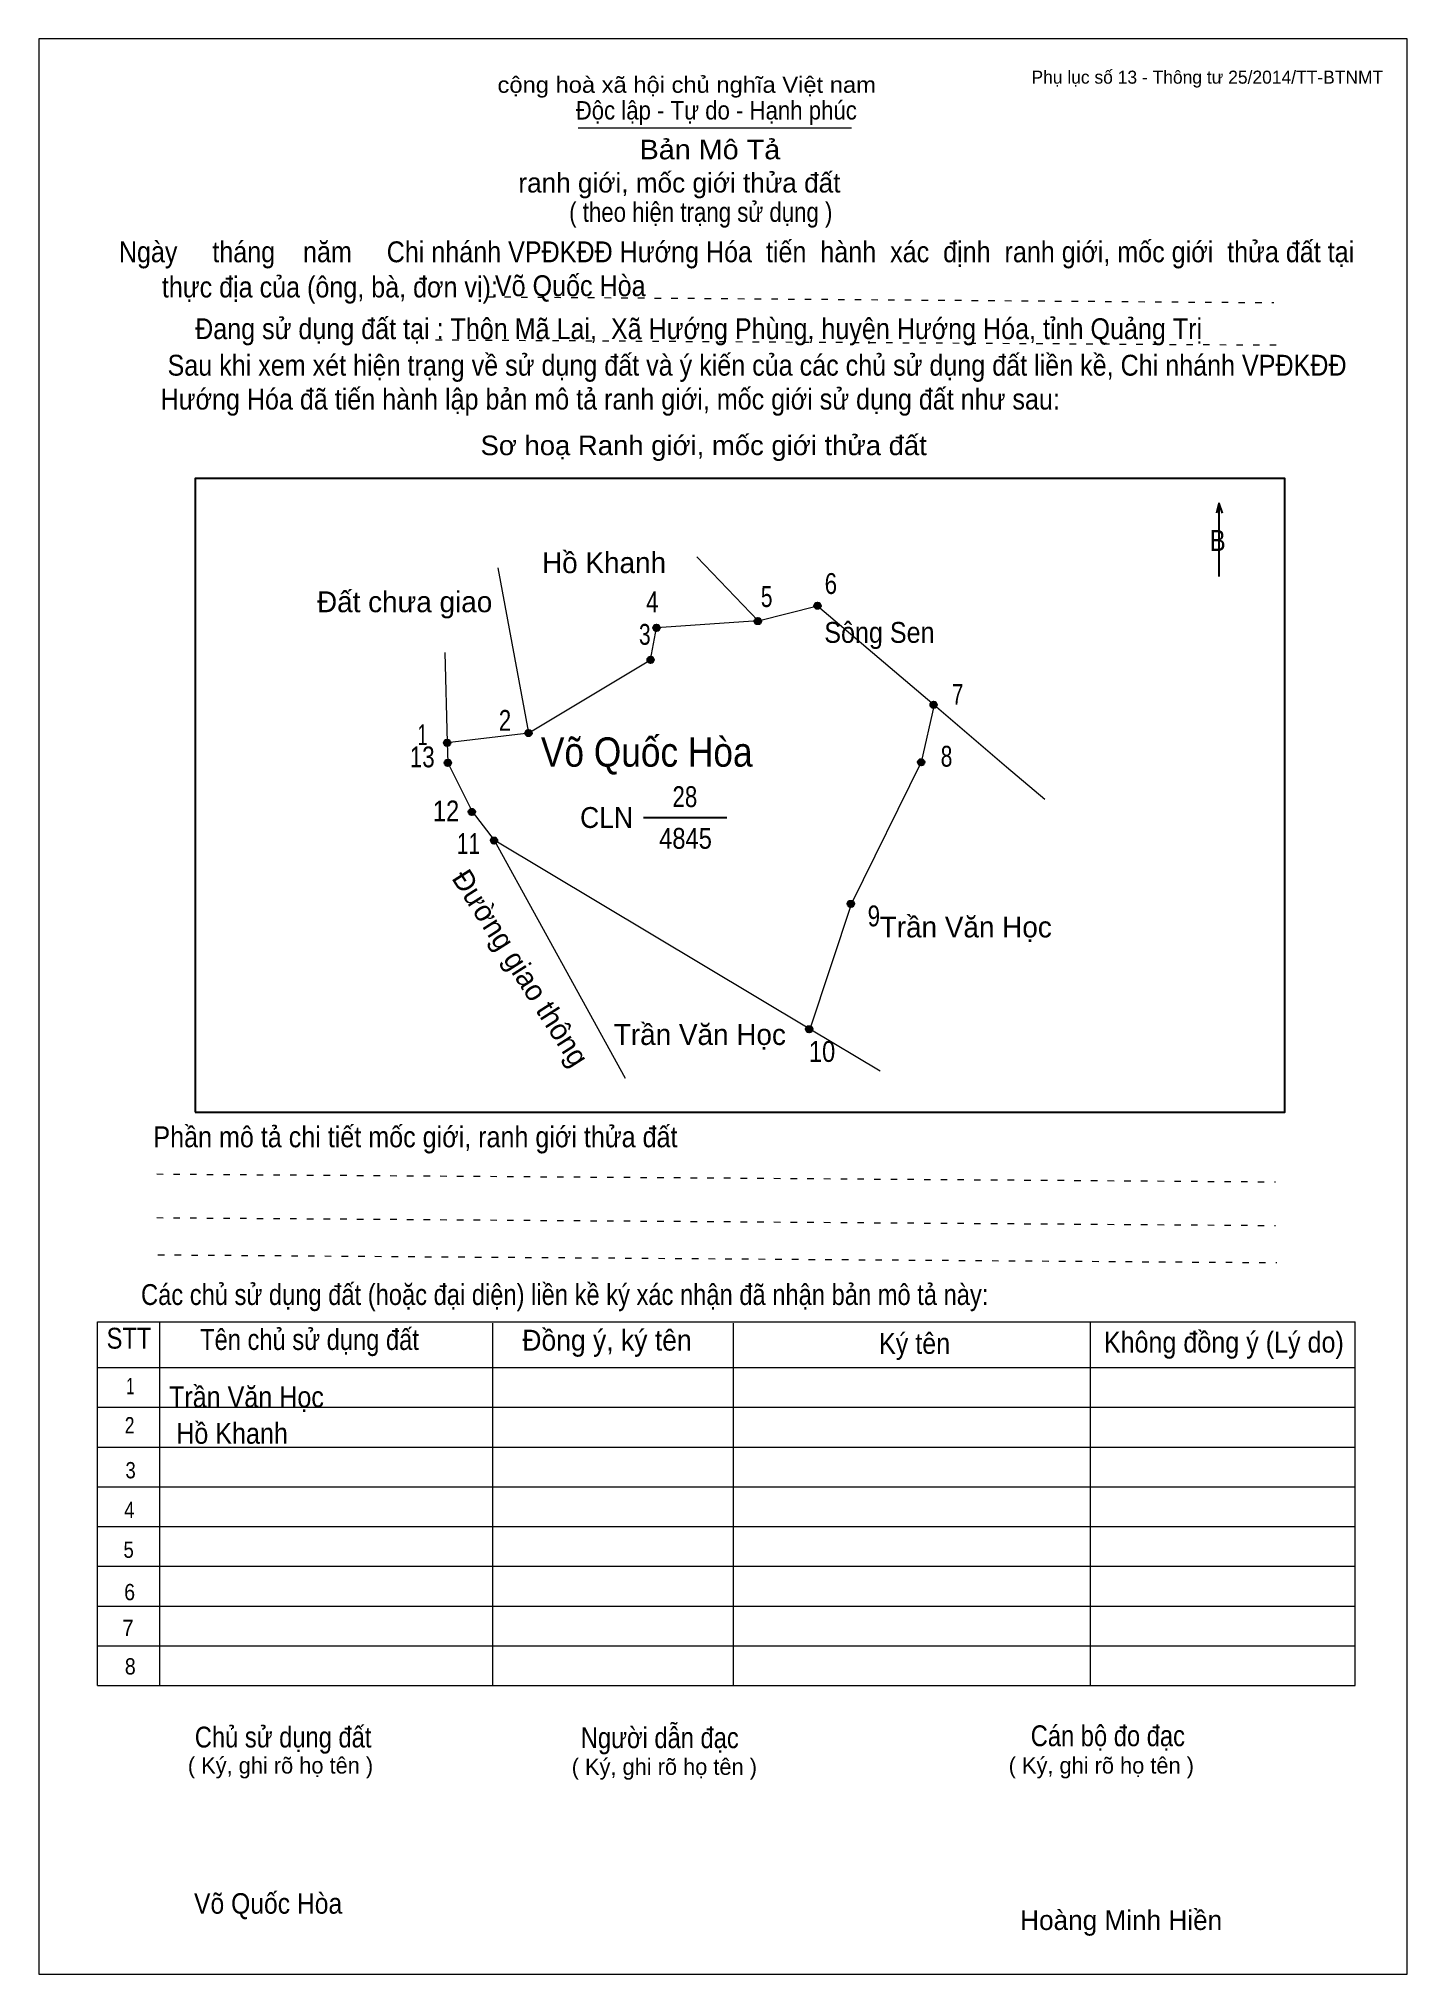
# Model space of a CAD drawing. Header units: centimetres. Extents: x 0 to 21, y 0 to 29.7.
import ezdxf
from ezdxf.enums import TextEntityAlignment as Align

# ---------------------------------------------------------------- set-up
doc = ezdxf.new("R2010")
doc.units = ezdxf.units.CM
doc.header["$LTSCALE"] = 0.13
doc.linetypes.add('DOTTED', pattern=[1.5, 0.3, -1.2])
for name, color, linetype, lineweight in [('1', 7, 'Continuous', 13), ('32', 7, 'Continuous', 25), ('33', 7, 'Continuous', 25), ('6', 7, 'Continuous', 13), ('62', 7, 'Continuous', 13)]:
    doc.layers.add(name, color=color, linetype=linetype, lineweight=lineweight)
for name, color, linetype in [('2', 7, 'Continuous'), ('34', 7, 'Continuous'), ('63', 7, 'Continuous')]:
    doc.layers.add(name, color=color, linetype=linetype)

msp = doc.modelspace()

# ---------------------------------------------------------------- hatches: boundary and pattern name
at = {"layer": '32'}
for points in [[(11.0842, 20.7643, 1), (10.9842, 20.7643, 1)], [(11.9993, 21.0004, 1), (11.8993, 21.0004, 1)], [(9.5291, 20.6609, 1), (9.4291, 20.6609, 1)], [(9.4399, 20.1707, 1), (9.3399, 20.1707, 1)], [(13.7823, 19.479, 1), (13.6823, 19.479, 1)], [(7.5663, 19.0466, 1), (7.4663, 19.0466, 1)], [(6.3185, 18.8967, 1), (6.2185, 18.8967, 1)], [(6.3282, 18.5894, 1), (6.2282, 18.5894, 1)], [(13.5904, 18.5969, 1), (13.4904, 18.5969, 1)], [(6.697, 17.8347, 1), (6.597, 17.8347, 1)], [(7.0365, 17.3955, 1), (6.9365, 17.3955, 1)], [(12.5127, 16.4235, 1), (12.4127, 16.4235, 1)], [(11.8712, 14.5004, 1), (11.7712, 14.5004, 1)]]:
    msp.add_hatch(color=256, dxfattribs=at).paths.add_polyline_path(points)

# ---------------------------------------------------------------- linework, layer by layer
at = {"layer": '1'}
msp.add_lwpolyline([(21, 0), (21, 29.7), (0, 29.7), (0, 0)], close=True, dxfattribs=at)
at = {"layer": '32'}
for centre in [(11.0342, 20.7643), (11.9493, 21.0004), (9.4791, 20.6609), (9.3899, 20.1707), (13.7323, 19.479), (7.5163, 19.0466), (6.2685, 18.8967), (6.2782, 18.5894), (13.5404, 18.5969), (6.647, 17.8347), (6.9865, 17.3955), (12.4627, 16.4235), (11.8212, 14.5004)]:
    msp.add_circle(centre, 0.05, dxfattribs=at)
at = {"layer": '33'}
msp.add_line((9.28, 17.75), (10.56, 17.75), dxfattribs=at)
at = {"layer": '6'}
for p, q in [((11.04, 20.77), (10.1, 21.75)), ((11.04, 20.77), (9.48, 20.66)), ((6.23, 20.28), (6.27, 18.9))]:
    msp.add_line(p, q, dxfattribs=at)
for points in [[(6.27, 18.9), (7.52, 19.05), (7.05, 21.58)], [(11.04, 20.77), (11.95, 21), (13.74, 19.48)], [(7.52, 19.05), (9.39, 20.17), (9.48, 20.66)], [(13.74, 19.48), (13.54, 18.6), (12.47, 16.43), (11.83, 14.5)], [(13.74, 19.48), (14.85, 18.53), (15.44, 18.03)], [(6.27, 18.9), (6.28, 18.59), (6.65, 17.84), (6.99, 17.4), (9, 13.75)], [(12.91, 13.86), (11.83, 14.5), (6.99, 17.4)]]:
    msp.add_lwpolyline(points, dxfattribs=at)
at = {"layer": '62'}
for p, q in [((8.28, 28.33), (12.47, 28.33)), ((0.9, 10.01), (20.2, 10.01)), ((0.9, 4.43), (0.9, 10.01)), ((1.86, 4.43), (1.86, 10.01)), ((6.97, 4.43), (6.97, 9.99)), ((10.66, 4.43), (10.66, 9.99)), ((16.14, 4.43), (16.14, 10.01)), ((20.2, 4.43), (20.2, 10.01)), ((0.9, 9.31), (20.2, 9.31)), ((0.9, 8.7), (20.2, 8.7)), ((0.9, 8.09), (20.2, 8.09)), ((0.9, 7.48), (20.2, 7.48)), ((0.9, 6.87), (20.2, 6.87)), ((0.9, 6.26), (20.2, 6.26)), ((0.9, 5.65), (20.2, 5.65)), ((0.9, 5.04), (20.2, 5.04)), ((0.9, 4.43), (20.2, 4.43))]:
    msp.add_line(p, q, dxfattribs=at)
at = {"layer": '62', "linetype": 'DOTTED'}
for p, q in [((6.89, 25.74), (18.95, 25.65)), ((6.09, 25.08), (19.04, 25)), ((1.81, 12.28), (18.98, 12.16)), ((1.81, 11.61), (18.98, 11.49)), ((1.83, 11.04), (19, 10.92))]:
    msp.add_line(p, q, dxfattribs=at)
at = {"layer": '62', "lineweight": 25}
for p, q in [((18.11, 22.58), (18.11, 21.45)), ((18.11, 22.57), (18.07, 22.42)), ((18.11, 22.57), (18.16, 22.42))]:
    msp.add_line(p, q, dxfattribs=at)
msp.add_lwpolyline([(2.4, 13.23), (19.12, 13.23), (19.12, 22.95), (2.4, 22.95)], close=True, dxfattribs=at)

# ---------------------------------------------------------------- texts
at = {"layer": '2', "width": 0.9}
for height, p in [(0.4496, (9.33, 18.53)), (0.3147, (3.52, 0.93))]:
    msp.add_text('Võ Quốc Hòa', height=height, dxfattribs=at).set_placement(p, align=Align.CENTER)
at = {"layer": '32'}
for s, width, p in [('6', 0.8, (12.155, 21.18)), ('4', 0.8, (9.415, 20.9)), ('5', 0.75, (11.17, 20.98)), ('3', 0.75, (9.3, 20.4)), ('7', 0.75, (14.1, 19.48)), ('2', 0.8, (7.155, 19.08)), ('1', 0.65, (5.89, 18.86)), ('13', 0.8, (5.885, 18.52)), ('8', 0.75, (13.93, 18.53)), ('12', 0.85, (6.25, 17.69)), ('11', 0.75, (6.595, 17.19)), ('9', 0.8, (12.815, 16.08)), ('10', 0.85, (12.02, 14))]:
    msp.add_text(s, height=0.32, dxfattribs=dict(at, width=width)).set_placement(p, align=Align.CENTER)
at = {"layer": '33'}
for s, p in [('Hồ Khanh', (8.675, 21.5)), ('Hồ Khanh', (8.675, 21.5)), ('Đất chưa giao', (5.615, 20.9)), ('Trần Văn Học', (14.225, 15.91)), ('Trần Văn Học', (10.145, 14.26))]:
    msp.add_text(s, height=0.32, dxfattribs=at).set_placement(p, align=Align.CENTER)
for s, width, p in [('Sông Sen', 0.9, (12.9, 20.43)), ('28', 0.8, (9.915, 17.91)), ('4845', 0.85, (9.925, 17.27))]:
    msp.add_text(s, height=0.32, dxfattribs=dict(at, width=width)).set_placement(p, align=Align.CENTER)
at = {"layer": '33', "width": 0.95}
msp.add_text('CLN', height=0.32, dxfattribs=at).set_placement((9.12, 17.59), align=Align.RIGHT)
at = {"layer": '33'}
msp.add_text('Đường giao thông', height=0.32, rotation=302.508, dxfattribs=at).set_placement((7.2584, 15.356), align=Align.CENTER)
at = {"layer": '34', "width": 0.9}
for s, p in [('Võ Quốc Hòa', (7, 25.75)), ('Trần Văn Học', (2, 8.7)), ('Hồ Khanh', (2.11, 8.14))]:
    msp.add_text(s, height=0.32, dxfattribs=at).set_placement(p)
at = {"layer": '62'}
for s, height, width, p in [('cộng hoà xã hội chủ nghĩa Việt nam', 0.2474, 1.1, (7.04, 28.87)), ('Độc lập - Tự do - Hạnh phúc', 0.2828, 0.9, (8.24, 28.46)), ('Bản Mô Tả', 0.3, 1.1, (9.22, 27.85)), ('( theo hiện trạng sử dụng )', 0.3, 0.85, (8.14, 26.89)), ('Ngày     tháng    năm     Chi nhánh VPĐKĐĐ Hướng Hóa  tiến  hành  xác  định  ranh giới, mốc giới  thửa đất tại ', 0.32, 0.9, (1.23, 26.27)), ('thực địa của (ông, bà, đơn vị): ', 0.32, 0.9, (1.89, 25.73)), ('Đang sử dụng đất tại : Thôn Mã Lai,  Xã Hướng Phùng, huyện Hướng Hóa, tỉnh Quảng Trị', 0.32, 0.9, (2.4, 25.09)), (' Sau khi xem xét hiện trạng về sử dụng đất và ý kiến của các chủ sử dụng đất liền kề, Chi nhánh VPĐKĐĐ ', 0.32, 0.9, (1.87, 24.53)), ('Hướng Hóa đã tiến hành lập bản mô tả ranh giới, mốc giới sử dụng đất như sau:', 0.32, 0.9, (1.87, 24.01)), ('Sơ hoạ Ranh giới, mốc giới thửa đất', 0.3, 1.05, (6.78, 23.31)), ('B', 0.32, 0.85, (17.97, 21.84)), ('Phần mô tả chi tiết mốc giới, ranh giới thửa đất ', 0.32, 0.9, (1.76, 12.69)), ('Các chủ sử dụng đất (hoặc đại diện) liền kề ký xác nhận đã nhận bản mô tả này:', 0.32, 0.85, (1.57, 10.27))]:
    msp.add_text(s, height=height, dxfattribs=dict(at, width=width)).set_placement(p)
msp.add_text('ranh giới, mốc giới thửa đất', height=0.3, dxfattribs=at).set_placement((7.36, 27.34))
for s, height, width, p in [('STT', 0.32, 0.85, (1.385, 9.6)), ('Tên chủ sử dụng đất', 0.32, 0.85, (4.155, 9.58)), ('Đồng ý, ký tên', 0.32, 0.95, (8.72, 9.57)), ('Ký tên', 0.32, 0.9, (13.44, 9.52)), ('Không đồng ý (Lý do)', 0.32, 0.9, (18.185, 9.54)), ('1', 0.25, 0.7, (1.405, 8.9)), ('2', 0.25, 0.8, (1.395, 8.3)), ('3', 0.25, 0.85, (1.41, 7.61)), ('4', 0.25, 0.85, (1.39, 7)), ('5', 0.25, 0.85, (1.38, 6.39)), ('6', 0.25, 0.9, (1.395, 5.74)), ('7', 0.25, 0.95, (1.37, 5.19)), ('8', 0.25, 0.9, (1.405, 4.6)), ('Người dẫn đạc', 0.32, 0.85, (9.53, 3.47)), ('Chủ sử dụng đất', 0.32, 0.85, (3.75, 3.48)), ('Cán bộ đo đạc', 0.32, 0.85, (16.405, 3.5))]:
    msp.add_text(s, height=height, dxfattribs=dict(at, width=width)).set_placement(p, align=Align.CENTER)
for p in [(3.71, 3.08), (9.6, 3.06), (16.305, 3.08)]:
    msp.add_text('( Ký, ghi rõ họ tên )', height=0.25, dxfattribs=at).set_placement(p, align=Align.CENTER)
at = {"layer": '63'}
msp.add_text('Phụ lục số 13 - Thông tư 25/2014/TT-BTNMT', height=0.2, dxfattribs=at).set_placement((20.63, 29.01), align=Align.RIGHT)
msp.add_text('Hoàng Minh Hiền', height=0.3, dxfattribs=at).set_placement((16.61, 0.68), align=Align.CENTER)

doc.saveas('drawing.dxf')
